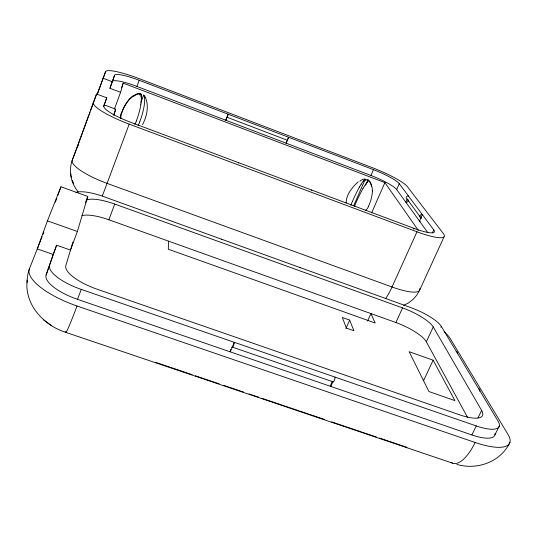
<?xml version="1.0" encoding="UTF-8"?>
<svg xmlns="http://www.w3.org/2000/svg" width="537" height="537" viewBox="0 0 537 537"><rect width="100%" height="100%" fill="white"/><g stroke="black" fill="none" stroke-linecap="round" stroke-linejoin="round"><path stroke-width="0.81" d="M372.336 190.964L372.329 189.89A22.259 21.212 -29.1 0 0 372.161 187.708L370.617 182.942A7.585 7.209 -31 0 0 369.295 181.338A6.135 5.84 -31.2 0 0 368.624 180.841A6.827 1.833 -63.7 0 0 367.523 181.808L367.288 182.07M346.15 202.979C346.076 194.535 352.339 187.238 358.219 181.788M168.551 241.14L168.309 249.228L375.195 323.026L370.933 313.588L367.57 321.072M27.165 280.092C24.172 304.439 43.732 325.442 65.809 332.383L452.523 463.142M141.56 100.11L141.446 101.07M141.016 103.064L140.788 104.762M113.891 115.529L115.717 109.206L104.171 104.863L106.749 97.821L96.593 93.995L72.253 160.16A31.562 30.267 16.8 0 0 71.461 177.505M114.374 109.179L120.59 92.304L123.228 83.141L384.895 182.614L418.31 230.36M77.382 231.474L87.793 196.448L60.956 186.775L47.431 220.855L37.275 248.9L53.203 254.464L56.6 245.194L70.495 250.074L77.382 231.474L47.431 220.855M72.904 242.08L65.85 265.513A35.798 11.727 20.1 0 0 97.331 289.289L459.538 414.799A34.368 10.31 26.4 0 0 481.635 410.416L433.238 326.939A28.501 7.35 24.8 0 0 402.569 307.896L114.764 204.067A29.797 8.095 20.4 0 0 86.759 200.032M495.054 433.715A34.764 10.733 26.8 0 1 471.902 434.957L77.516 299.337A36.315 12.351 19.8 0 1 46.122 275.004L53.203 254.464M46.122 275.004L56.6 245.194M103.634 106.407L104.171 104.863M120.59 92.304L109.937 88.276L114.576 75.24A25.36 4.155 21.1 0 1 139.197 80.261L373.477 169.658A24.219 3.88 23.2 0 1 399.28 183.681L433.762 229.883L432.419 232.83M106.749 97.821L103.896 106.031A29.515 5.639 20.9 0 0 130.431 122.174L414.108 228.406A28.132 5.182 23.7 0 0 433.762 229.883M109.937 88.276L114.576 75.24M55.378 202.16L56.774 198.314M57.889 195.233L60.956 186.775M76.321 149.843L88.927 115.106M89.216 114.327L90.068 111.978M90.632 110.414L96.593 93.995M96.989 94.626L105.574 71.689A34.267 5.612 21.1 0 1 138.882 78.543L372.604 167.779A32.71 5.242 23.2 0 1 407.388 186.654L443.394 233.655A38.053 7.008 23.7 0 1 416.974 231.789L129.189 124.128A39.933 7.639 20.9 0 1 93.284 102.211M97.613 93.613L105.574 71.689M121.503 87.826L123.228 83.141M113.998 113.864L115.717 109.206M85.531 202.57L87.793 196.448M112.267 81.557A25.326 4.289 21.1 0 1 136.908 86.417L139.197 80.261M139.774 95.049L140.365 93.472A6.37 6.222 26.2 0 0 139.466 93.391A7.867 7.686 25.8 0 0 137.237 93.68L132.485 96.204A23.004 22.473 21 0 0 130.733 97.734L129.927 98.54M129.189 124.128L107.078 183.386A31.401 0.879 -70 0 1 102.319 195.837M141.036 102.023L143.627 95.089A7.659 3.598 -64.1 0 1 144.681 96.821M77.516 299.337L81.255 289.403A36.395 12.069 19.8 0 1 49.693 265.265M81.926 215.666A29.683 8.491 20.3 0 1 108.85 219.767L114.764 204.067M27.125 282.529A44.155 41.134 9.7 0 1 29.414 268.829L42.101 236.656M43.007 234.354L43.913 232.058M76.032 150.582L72.253 160.16A39.396 9.552 20.5 0 0 107.078 183.386L392.044 286.993A37.563 8.78 24.1 0 0 419.786 288.53M77.227 147.554L78.731 143.735M353.661 205.812L365.214 179.183M365.69 185.191L367.999 179.882A6.115 5.82 -31.3 0 1 368.664 180.378A7.558 7.189 -31 0 1 369.98 181.976M427.767 232.568L396.682 189.568A24.185 4.007 23.2 0 0 370.953 175.465L373.477 169.658M371.624 212.86L384.895 182.614M396.682 189.568L399.28 183.681M345.949 328.483L349.681 320.106L342.324 317.488L346.352 328.073L353.883 330.738L349.681 320.106M413.718 229.272L414.108 228.406M416.974 231.789L392.044 286.993A30.038 8.538 -69.9 0 1 385.821 298.283M467.586 417.43L426.324 341.78A28.401 7.713 24.9 0 0 395.897 322.522L402.569 307.896M444.018 236.891L419.8 289.839L416.692 295.276L412.973 299.505L408.288 303.022L403.629 305.378M426.324 341.78L433.238 326.939M440.897 327.342L441.327 326.422A28.199 7.169 24.8 0 0 410.852 307.6L103.923 196.703A29.582 7.948 20.3 0 0 75.925 192.548M423.559 380.619L433.151 360.193L409.147 351.695L428.942 391.547L454.92 400.609L433.151 360.193M477.93 418.001L481.635 410.416M471.902 434.957L476.306 425.942A34.838 10.478 26.7 0 0 498.061 421.142L441.327 326.422M494.933 434.829L499.289 426.016M238.354 163.12L238.743 162.731M359.488 187.01L361.159 184.211M362.918 188.688L363.737 187.279A15.741 4.202 -63.6 0 1 367.268 182.016M221.439 239.509L221.781 239.287M509.955 442.293C500.961 461.921 477.004 470.439 456.9 464.424M142.493 124.705C146.903 116.509 149.353 105.447 145.017 96.68M129.759 99.264L130.565 98.452A23.084 22.547 20.9 0 1 132.324 96.915L137.089 94.378A7.894 7.713 25.6 0 1 139.331 94.082A6.39 6.243 26 0 1 140.224 94.176A7.088 3.672 -76.1 0 1 140.929 95.881L141.03 96.331M227.057 117.261L228.205 114.227L225.822 120.248L226.97 117.207L287.396 140.264L288.57 137.277L286.12 143.191L287.349 140.238M365.885 179.976L366.288 179.861A6.806 4.672 -75.8 0 1 367.999 179.868M155.569 362.307L170.43 367.335M171.209 367.597L187.547 373.121M188.319 373.383L192.192 374.692M195.287 375.739L203.805 378.619M204.57 378.88L219.203 383.827M223.801 385.385L235.293 389.271M236.058 389.526L243.684 392.104M249.02 393.91L251.303 394.682M252.068 394.943L258.894 397.252M261.922 398.273L267.231 400.072M267.99 400.327L283.039 405.415M283.831 405.683L298.807 410.751M299.599 411.02L324.643 419.484M331.665 421.86L346.412 426.848M347.184 427.11L361.092 431.815M361.864 432.077L376.464 437.011M379.525 438.051L392.527 442.448M393.292 442.703L406.986 447.334M29.414 268.829A54.989 18.701 19.8 0 0 77.039 306.009L475.158 442.488A52.646 16.258 26.8 0 0 507.995 434.433L450.134 338.411A42.698 11.163 24.9 0 0 444.126 331.779M231.722 347.285A2.759 0.49 -71.1 0 1 232.279 347.09L332.88 381.767A2.719 0.732 -71.6 0 0 334.283 380.552A2.719 0.732 -71.6 0 0 334.974 377.095M81.255 289.403L476.306 425.942M108.85 219.767L395.897 322.522M136.908 86.417L370.953 175.465M102.956 78.194L112.32 81.745M43.544 319.83L51.78 325.784M421.592 218.337A1.806 1.692 -32.1 0 0 420.934 217.881L407.187 199.16A1.705 1.604 -33.4 0 1 406.334 197.052A1.705 1.604 -33.4 0 1 408.55 196.099M78.08 191.877C73.918 186.54 70.991 180.197 70.562 173.384M369.986 181.969L370.718 183.453M141.325 94.774L141.224 94.505A7.055 3.336 -64.2 0 0 140.365 93.465M370.859 183.842L371.114 184.647M144.708 96.801L144.836 97.479M371.309 185.473L371.523 186.722M73.676 183.432A31.562 30.267 16.8 0 1 72.408 180.513M363.764 181.076A15.848 10.921 -76.1 0 1 365.872 179.848M359.877 181.258A16.197 11.129 -76.2 0 1 361.683 179.922L362.623 179.459A7.39 5.061 -75.8 0 1 365.22 179.15A7.377 2.007 -63.7 0 0 363.509 180.862L363.012 181.479A15.519 4.195 -63.6 0 0 361.159 184.218M352.373 201.55A41.443 10.975 -63.5 0 1 359.468 186.977M350.963 205.235A11.592 3.148 -63.4 0 1 352.319 201.563M372.463 190.964A42.752 40.899 -26.9 0 1 368.536 206.161M368.671 206.221A11.639 11.055 -28.7 0 1 365.563 210.43M362.891 188.655A41.49 10.861 -63.5 0 0 355.783 203.241A11.606 3.115 -63.4 0 0 354.467 206.611M121.698 112.683A43.859 42.893 14.4 0 1 129.826 98.459M120.959 118.348A12.096 11.774 22.5 0 1 121.543 112.629M141.412 94.68A16.452 7.807 -63.9 0 1 141.493 100.144M143.648 95.056A7.652 3.981 -76.1 0 1 144.507 97.828L144.621 98.707A16.103 8.337 -76.2 0 1 144.581 102.258L144.198 105.655A43.128 21.936 -76.4 0 1 139.741 121.798M139.808 121.852A12.015 6.243 -76.6 0 1 137.996 125.497M121.496 113.448A44.007 43.034 14.2 0 1 129.659 99.177M120.671 118.355A12.136 11.814 22.3 0 1 121.349 113.394M141.11 96.264A16.352 8.424 -76.2 0 1 140.956 103.07M140.855 104.762A43.222 21.883 -76.4 0 1 136.324 120.939M136.391 121A12.042 6.229 -76.6 0 1 134.767 124.356M311.326 190.44A1.967 0.389 -69.4 0 1 311.822 190.098M420.934 217.881A1.812 1.692 -32.5 0 1 420.041 215.652A1.812 1.692 -32.5 0 1 422.391 214.646L419.478 221.103A1.806 1.692 -32.1 0 0 420.343 221.197M230.373 350.923A2.759 0.49 -71.1 0 0 230.279 351.869L234.286 342.297A2.766 0.49 -71 0 1 233.407 345.747A2.766 0.49 -71 0 1 232.279 347.09M230.642 349.869A2.759 0.49 -71.1 0 1 230.809 349.345M299.572 267.735A2.101 0.443 -70.2 0 1 300.035 267.56M478.521 388.519A2.41 2.155 -25.1 0 1 479.736 391.178M456.188 351.238A2.229 2.014 -25.6 0 1 457.363 353.628M475.158 442.488A41.597 16.117 -72.5 0 1 451.1 462.397M77.039 306.009A44.229 1.718 -70.2 0 1 65.809 331.396M407.187 199.16L405.824 202.214A1.705 1.604 -33 0 0 408.039 201.268A1.705 1.604 -33 0 0 407.187 199.16M332.88 381.767L330.792 386.439A2.719 0.732 -71.7 0 1 331.49 382.982A2.719 0.732 -71.7 0 1 332.88 381.767"/></g></svg>
